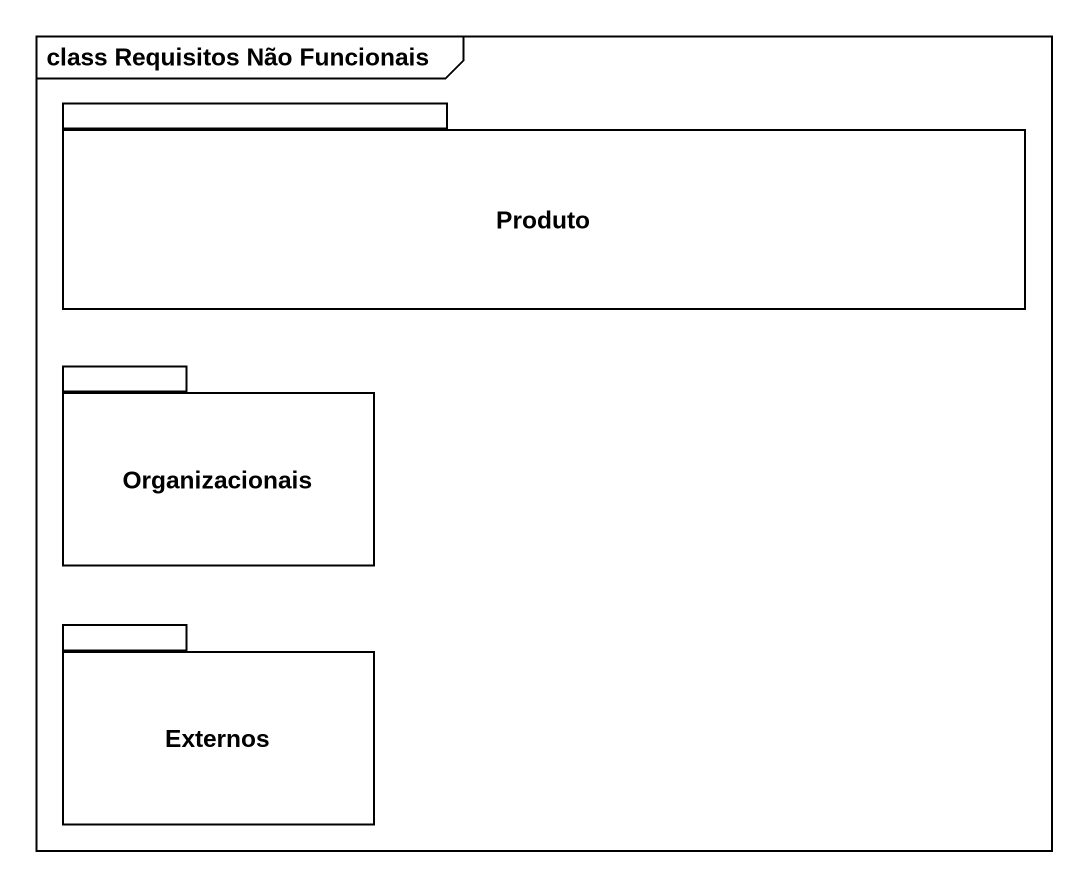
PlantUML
@startuml
mainframe class Requisitos Não Funcionais
package Produto {
}
package Organizacionais {
}
package Externos {
}
@enduml
